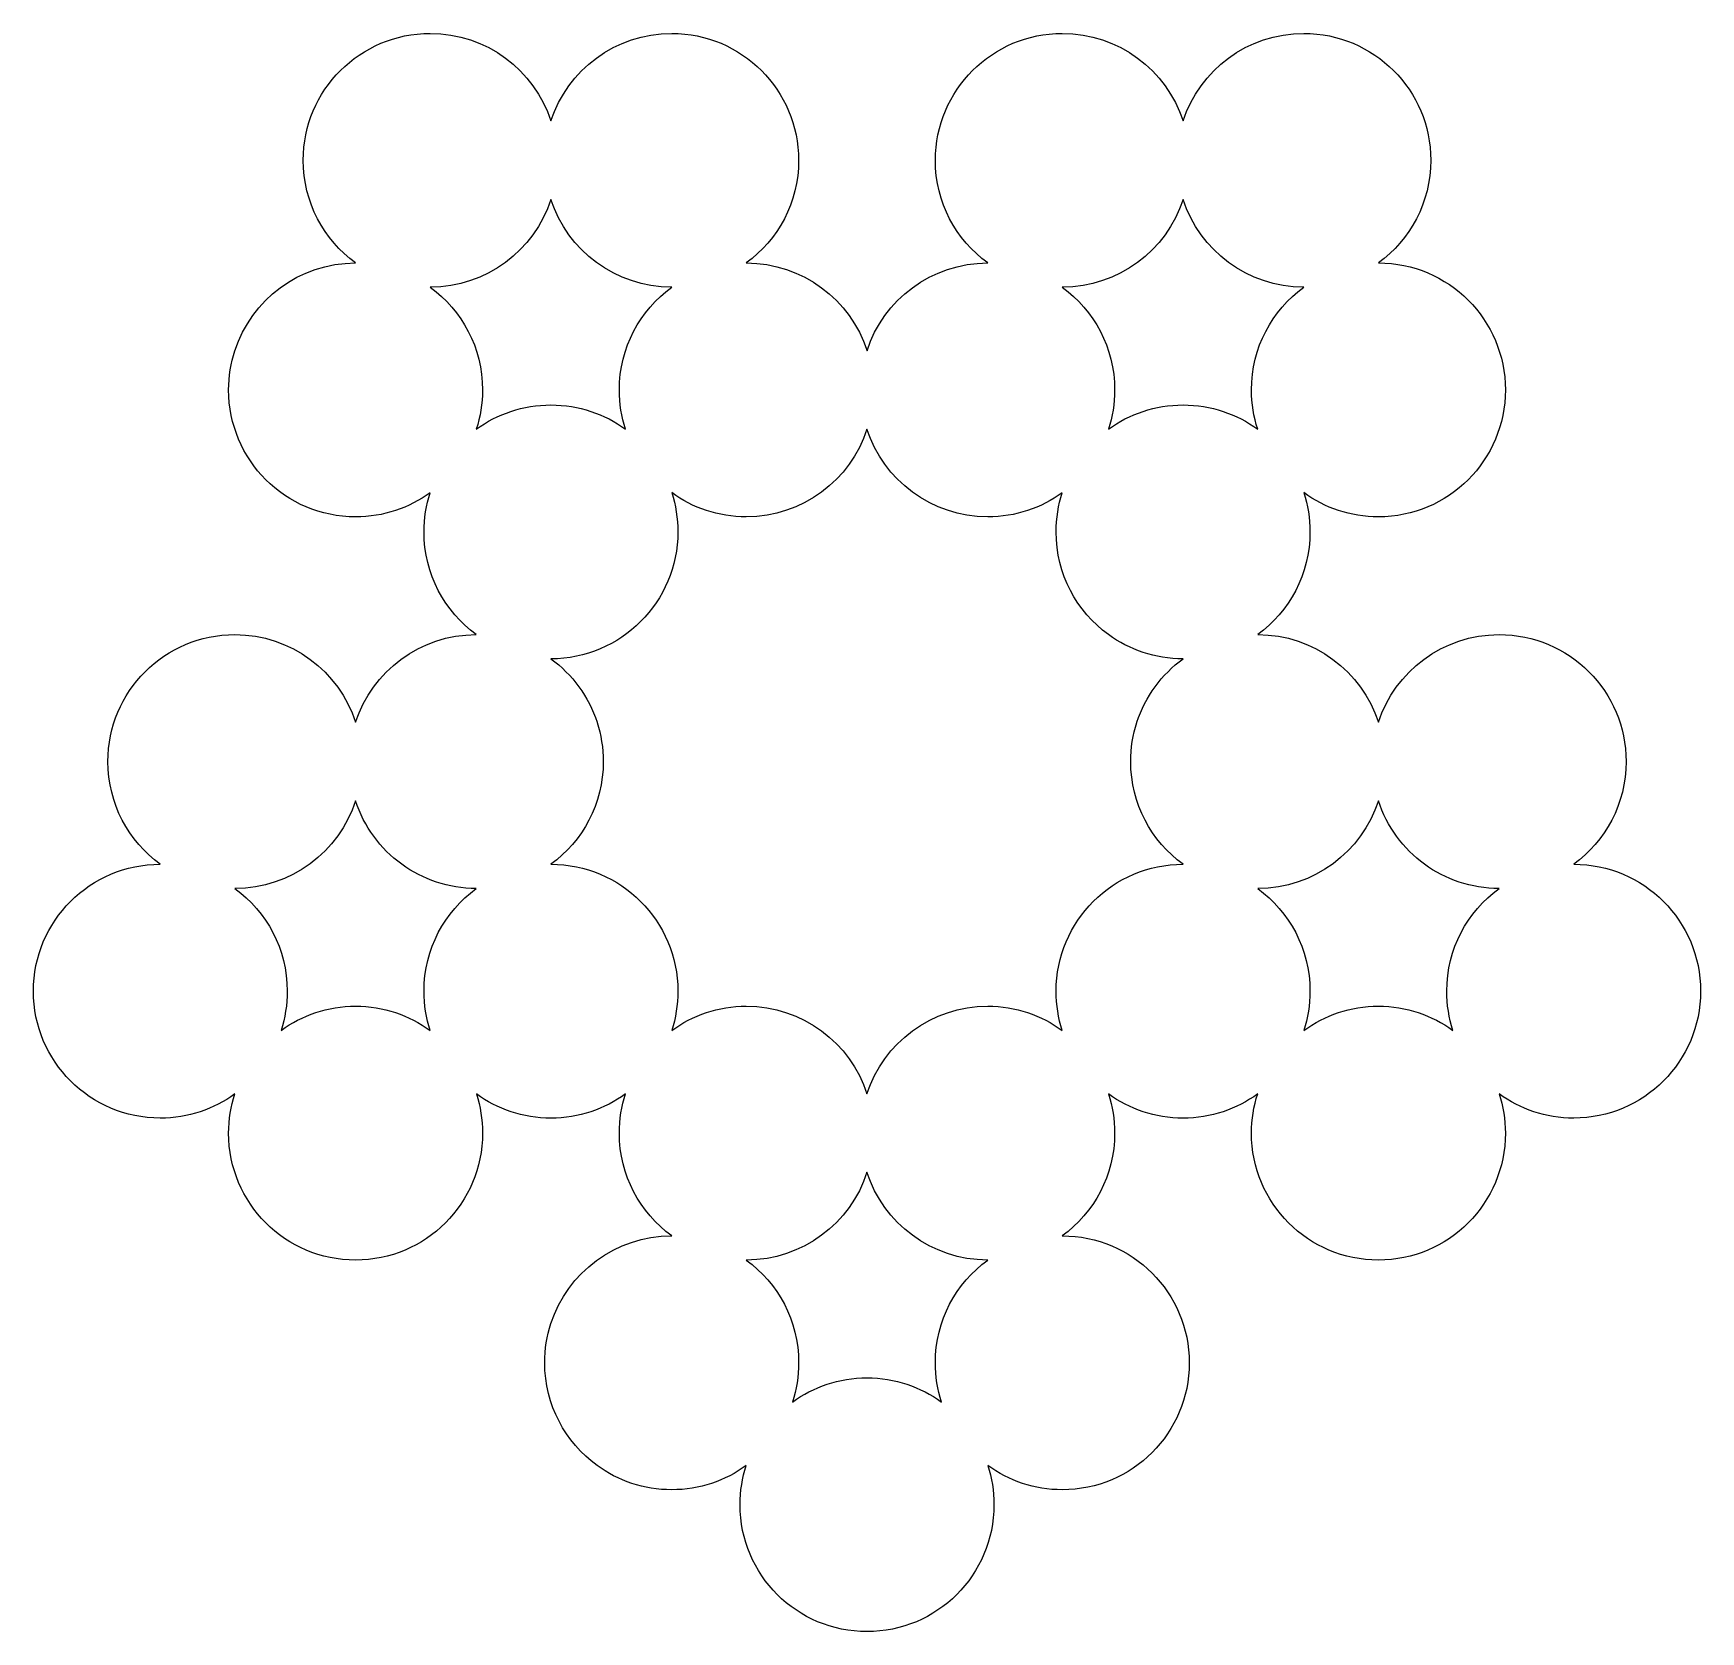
# Model space of a CAD drawing. Header units: centimetres. Extents: x -8.7 to 8.7, y -8.3 to 8.4.
import ezdxf

# ---------------------------------------------------------------- set-up
doc = ezdxf.new("R2010")
doc.units = ezdxf.units.CM
doc.header["$MEASUREMENT"] = 0
doc.layers.add('Layer 1', color=7, linetype='Continuous')

msp = doc.modelspace()

# ---------------------------------------------------------------- linework, layer by layer
at = {"layer": 'Layer 1'}
for points, knots in [([(-4.57481, 8.403), (-5.30904, 8.403), (-5.90434, 7.8077), (-5.90434, 7.07347), (-5.90434, 7.07347), (-5.90434, 6.63135), (-5.68819, 6.24031), (-5.35616, 5.9986), (-5.35616, 5.9986), (-5.94694, 5.9986), (-6.44724, 5.61306), (-6.62037, 5.08), (-6.62037, 5.08), (-6.62037, 5.08), (-6.62037, 5.07917), (-6.62037, 5.07917), (-6.62037, 5.07917), (-6.66225, 4.94995), (-6.68569, 4.81224), (-6.68569, 4.66907), (-6.68569, 4.66907), (-6.68569, 3.93484), (-6.09039, 3.33954), (-5.35616, 3.33954), (-5.35616, 3.33954), (-5.06422, 3.33954), (-4.79412, 3.43302), (-4.57481, 3.59255), (-4.57481, 3.59255), (-4.61669, 3.46333), (-4.6393, 3.32562), (-4.6393, 3.18245), (-4.6393, 3.18245), (-4.6393, 2.7404), (-4.42389, 2.34929), (-4.09194, 2.10758), (-4.09194, 2.10758), (-4.09194, 2.10758), (-4.09194, 2.10675), (-4.09194, 2.10675), (-4.09194, 2.10675), (-4.68272, 2.10675), (-5.18302, 1.72121), (-5.35615, 1.18815), (-5.35615, 1.18815), (-5.52933, 1.72111), (-6.02965, 2.10675), (-6.62036, 2.10675), (-6.62036, 2.10675), (-7.35459, 2.10675), (-7.94989, 1.51145), (-7.94989, 0.77722), (-7.94989, 0.77722), (-7.94989, 0.3351), (-7.73374, -0.05594), (-7.40171, -0.29765), (-7.40171, -0.29765), (-7.40171, -0.29765), (-7.40171, -0.29848), (-7.40171, -0.29848), (-7.40171, -0.29848), (-8.13594, -0.29848), (-8.73124, -0.89295), (-8.73124, -1.62718), (-8.73124, -1.62718), (-8.73124, -2.36141), (-8.13594, -2.95671), (-7.40171, -2.95671), (-7.40171, -2.95671), (-7.10977, -2.95671), (-6.83967, -2.86323), (-6.62036, -2.7037), (-6.62036, -2.7037), (-6.66224, -2.83292), (-6.68568, -2.97063), (-6.68568, -3.1138), (-6.68568, -3.1138), (-6.68568, -3.84803), (-6.09038, -4.44333), (-5.35615, -4.44333), (-5.35615, -4.44333), (-4.62192, -4.44333), (-4.02662, -3.84803), (-4.02662, -3.1138), (-4.02662, -3.1138), (-4.02662, -2.97062), (-4.04923, -2.83292), (-4.09111, -2.7037), (-4.09111, -2.7037), (-3.87187, -2.86306), (-3.60236, -2.95671), (-3.31059, -2.95671), (-3.31059, -2.95671), (-3.01841, -2.95671), (-2.74782, -2.86264), (-2.52842, -2.70288), (-2.52842, -2.70288), (-2.57051, -2.83239), (-2.59374, -2.97027), (-2.59374, -3.11381), (-2.59374, -3.11381), (-2.59374, -3.55597), (-2.37764, -3.94781), (-2.04556, -4.18951), (-2.04556, -4.18951), (-2.63634, -4.18951), (-3.13747, -4.57505), (-3.3106, -5.10811), (-3.3106, -5.10811), (-3.3106, -5.10811), (-3.3106, -5.10894), (-3.3106, -5.10894), (-3.3106, -5.10894), (-3.35248, -5.23816), (-3.37509, -5.37587), (-3.37509, -5.51904), (-3.37509, -5.51904), (-3.37509, -5.96116), (-3.15894, -6.3522), (-2.82691, -6.59391), (-2.82691, -6.59391), (-2.82691, -6.59391), (-2.82691, -6.59474), (-2.82691, -6.59474), (-2.82691, -6.59474), (-2.6076, -6.75427), (-2.33751, -6.84857), (-2.04556, -6.84857), (-2.04556, -6.84857), (-1.75362, -6.84857), (-1.48352, -6.75426), (-1.26421, -6.59474), (-1.26421, -6.59474), (-1.30617, -6.72407), (-1.32953, -6.86236), (-1.32953, -7.00567), (-1.32953, -7.00567), (-1.32953, -7.7399), (-0.73423, -8.33438), (0, -8.33438), (0, -8.33438), (0.73423, -8.33438), (1.32953, -7.73991), (1.32953, -7.00568), (1.32953, -7.00568), (1.32953, -6.86246), (1.30695, -6.724), (1.26504, -6.59475), (1.26504, -6.59475), (1.48425, -6.75404), (1.75386, -6.84858), (2.04556, -6.84858), (2.04556, -6.84858), (2.77979, -6.84858), (3.37509, -6.25328), (3.37509, -5.51905), (3.37509, -5.51905), (3.37509, -4.78482), (2.77979, -4.18952), (2.04556, -4.18952), (2.04556, -4.18952), (2.37765, -3.94782), (2.59374, -3.55599), (2.59374, -3.11382), (2.59374, -3.11382), (2.59374, -2.97064), (2.57113, -2.83294), (2.52925, -2.70372), (2.52925, -2.70372), (2.74849, -2.86308), (3.01883, -2.95673), (3.3106, -2.95673), (3.3106, -2.95673), (3.60278, -2.95673), (3.87254, -2.86266), (4.09195, -2.7029), (4.09195, -2.7029), (4.04986, -2.83241), (4.02663, -2.97029), (4.02663, -3.11383), (4.02663, -3.11383), (4.02663, -3.84806), (4.62193, -4.44336), (5.35616, -4.44336), (5.35616, -4.44336), (6.09039, -4.44336), (6.68569, -3.84806), (6.68569, -3.11383), (6.68569, -3.11383), (6.68569, -2.97038), (6.66241, -2.83233), (6.62037, -2.7029), (6.62037, -2.7029), (6.83975, -2.8626), (7.1096, -2.95673), (7.40172, -2.95673), (7.40172, -2.95673), (8.13595, -2.95673), (8.73125, -2.36143), (8.73125, -1.6272), (8.73125, -1.6272), (8.73125, -0.89297), (8.13595, -0.2985), (7.40172, -0.2985), (7.40172, -0.2985), (7.73397, -0.05682), (7.9499, 0.33491), (7.9499, 0.7772), (7.9499, 0.7772), (7.9499, 1.51143), (7.3546, 2.10673), (6.62037, 2.10673), (6.62037, 2.10673), (6.02993, 2.10673), (5.52957, 1.72154), (5.35616, 1.18896), (5.35616, 1.18896), (5.18281, 1.72164), (4.68246, 2.10673), (4.09195, 2.10673), (4.09195, 2.10673), (4.42411, 2.34842), (4.63931, 2.7402), (4.63931, 3.18243), (4.63931, 3.18243), (4.63931, 3.32588), (4.61686, 3.46393), (4.57482, 3.59336), (4.57482, 3.59336), (4.7942, 3.43366), (5.06405, 3.33953), (5.35617, 3.33953), (5.35617, 3.33953), (6.0904, 3.33953), (6.6857, 3.93483), (6.6857, 4.66906), (6.6857, 4.66906), (6.6857, 5.40329), (6.0904, 5.99859), (5.35617, 5.99859), (5.35617, 5.99859), (5.6882, 6.24029), (5.90435, 6.63134), (5.90435, 7.07346), (5.90435, 7.07346), (5.90435, 7.80769), (5.30905, 8.40299), (4.57482, 8.40299), (4.57482, 8.40299), (3.9842, 8.40299), (3.48387, 8.01805), (3.31061, 7.48522), (3.31061, 7.48522), (3.13743, 8.01818), (2.63628, 8.40299), (2.04557, 8.40299), (2.04557, 8.40299), (1.31134, 8.40299), (0.71604, 7.80769), (0.71604, 7.07346), (0.71604, 7.07346), (0.71604, 6.63134), (0.93219, 6.2403), (1.26422, 5.99859), (1.26422, 5.99859), (0.67344, 5.99859), (0.17314, 5.61305), (0.00001, 5.07999), (0.00001, 5.07999), (-0.17312, 5.61305), (-0.67342, 5.99859), (-1.2642, 5.99859), (-1.2642, 5.99859), (-0.93217, 6.24029), (-0.71602, 6.63134), (-0.71602, 7.07346), (-0.71602, 7.07346), (-0.71602, 7.80769), (-1.31132, 8.40299), (-2.04555, 8.40299), (-2.04555, 8.40299), (-2.63626, 8.40299), (-3.1374, 8.01818), (-3.31059, 7.48522), (-3.31059, 7.48522), (-3.48385, 8.01805), (-3.98418, 8.40299), (-4.5748, 8.40299), (-4.5748, 8.40299), (-4.5748, 8.40299), (-4.57481, 8.403), (-4.57481, 8.403)], [0, 0, 0, 0, 0.01351351, 0.01351351, 0.01351351, 0.01351351, 0.02702703, 0.02702703, 0.02702703, 0.02702703, 0.04054054, 0.04054054, 0.04054054, 0.04054054, 0.05405405, 0.05405405, 0.05405405, 0.05405405, 0.06756757, 0.06756757, 0.06756757, 0.06756757, 0.08108108, 0.08108108, 0.08108108, 0.08108108, 0.09459459, 0.09459459, 0.09459459, 0.09459459, 0.10810811, 0.10810811, 0.10810811, 0.10810811, 0.12162162, 0.12162162, 0.12162162, 0.12162162, 0.13513514, 0.13513514, 0.13513514, 0.13513514, 0.14864865, 0.14864865, 0.14864865, 0.14864865, 0.16216216, 0.16216216, 0.16216216, 0.16216216, 0.17567568, 0.17567568, 0.17567568, 0.17567568, 0.18918919, 0.18918919, 0.18918919, 0.18918919, 0.2027027, 0.2027027, 0.2027027, 0.2027027, 0.21621622, 0.21621622, 0.21621622, 0.21621622, 0.22972973, 0.22972973, 0.22972973, 0.22972973, 0.24324324, 0.24324324, 0.24324324, 0.24324324, 0.25675676, 0.25675676, 0.25675676, 0.25675676, 0.27027027, 0.27027027, 0.27027027, 0.27027027, 0.28378378, 0.28378378, 0.28378378, 0.28378378, 0.2972973, 0.2972973, 0.2972973, 0.2972973, 0.31081081, 0.31081081, 0.31081081, 0.31081081, 0.32432432, 0.32432432, 0.32432432, 0.32432432, 0.33783784, 0.33783784, 0.33783784, 0.33783784, 0.35135135, 0.35135135, 0.35135135, 0.35135135, 0.36486486, 0.36486486, 0.36486486, 0.36486486, 0.37837838, 0.37837838, 0.37837838, 0.37837838, 0.39189189, 0.39189189, 0.39189189, 0.39189189, 0.40540541, 0.40540541, 0.40540541, 0.40540541, 0.41891892, 0.41891892, 0.41891892, 0.41891892, 0.43243243, 0.43243243, 0.43243243, 0.43243243, 0.44594595, 0.44594595, 0.44594595, 0.44594595, 0.45945946, 0.45945946, 0.45945946, 0.45945946, 0.47297297, 0.47297297, 0.47297297, 0.47297297, 0.48648649, 0.48648649, 0.48648649, 0.48648649, 0.5, 0.5, 0.5, 0.5, 0.51351351, 0.51351351, 0.51351351, 0.51351351, 0.52702703, 0.52702703, 0.52702703, 0.52702703, 0.54054054, 0.54054054, 0.54054054, 0.54054054, 0.55405405, 0.55405405, 0.55405405, 0.55405405, 0.56756757, 0.56756757, 0.56756757, 0.56756757, 0.58108108, 0.58108108, 0.58108108, 0.58108108, 0.59459459, 0.59459459, 0.59459459, 0.59459459, 0.60810811, 0.60810811, 0.60810811, 0.60810811, 0.62162162, 0.62162162, 0.62162162, 0.62162162, 0.63513514, 0.63513514, 0.63513514, 0.63513514, 0.64864865, 0.64864865, 0.64864865, 0.64864865, 0.66216216, 0.66216216, 0.66216216, 0.66216216, 0.67567568, 0.67567568, 0.67567568, 0.67567568, 0.68918919, 0.68918919, 0.68918919, 0.68918919, 0.7027027, 0.7027027, 0.7027027, 0.7027027, 0.71621622, 0.71621622, 0.71621622, 0.71621622, 0.72972973, 0.72972973, 0.72972973, 0.72972973, 0.74324324, 0.74324324, 0.74324324, 0.74324324, 0.75675676, 0.75675676, 0.75675676, 0.75675676, 0.77027027, 0.77027027, 0.77027027, 0.77027027, 0.78378378, 0.78378378, 0.78378378, 0.78378378, 0.7972973, 0.7972973, 0.7972973, 0.7972973, 0.81081081, 0.81081081, 0.81081081, 0.81081081, 0.82432432, 0.82432432, 0.82432432, 0.82432432, 0.83783784, 0.83783784, 0.83783784, 0.83783784, 0.85135135, 0.85135135, 0.85135135, 0.85135135, 0.86486486, 0.86486486, 0.86486486, 0.86486486, 0.87837838, 0.87837838, 0.87837838, 0.87837838, 0.89189189, 0.89189189, 0.89189189, 0.89189189, 0.90540541, 0.90540541, 0.90540541, 0.90540541, 0.91891892, 0.91891892, 0.91891892, 0.91891892, 0.93243243, 0.93243243, 0.93243243, 0.93243243, 0.94594595, 0.94594595, 0.94594595, 0.94594595, 0.95945946, 0.95945946, 0.95945946, 0.95945946, 0.97297297, 0.97297297, 0.97297297, 0.97297297, 1, 1, 1, 1]), ([(-3.3106, 6.66254), (-3.13742, 6.12958), (-2.63627, 5.74477), (-2.04556, 5.74477), (-2.04556, 5.74477), (-2.37781, 5.50309), (-2.59374, 5.11136), (-2.59374, 4.66907), (-2.59374, 4.66907), (-2.59374, 4.52525), (-2.57067, 4.38703), (-2.52842, 4.25731), (-2.52842, 4.25731), (-2.74782, 4.41707), (-3.01841, 4.51197), (-3.31059, 4.51197), (-3.31059, 4.51197), (-3.60277, 4.51197), (-3.87253, 4.41707), (-4.09194, 4.25731), (-4.09194, 4.25731), (-4.0497, 4.38703), (-4.02662, 4.52525), (-4.02662, 4.66907), (-4.02662, 4.66907), (-4.02662, 5.11136), (-4.24255, 5.50308), (-4.5748, 5.74477), (-4.5748, 5.74477), (-3.98418, 5.74477), (-3.48385, 6.12971), (-3.31059, 6.66254), (-3.31059, 6.66254), (-3.31059, 6.66254), (-3.3106, 6.66254), (-3.3106, 6.66254)], [0, 0, 0, 0, 0.1, 0.1, 0.1, 0.1, 0.2, 0.2, 0.2, 0.2, 0.3, 0.3, 0.3, 0.3, 0.4, 0.4, 0.4, 0.4, 0.5, 0.5, 0.5, 0.5, 0.6, 0.6, 0.6, 0.6, 0.7, 0.7, 0.7, 0.7, 0.8, 0.8, 0.8, 0.8, 1, 1, 1, 1]), ([(3.3106, 6.66254), (3.48386, 6.12971), (3.98419, 5.74477), (4.57481, 5.74477), (4.57481, 5.74477), (4.24256, 5.50309), (4.02663, 5.11136), (4.02663, 4.66907), (4.02663, 4.66907), (4.02663, 4.52525), (4.0497, 4.38703), (4.09195, 4.25731), (4.09195, 4.25731), (3.87255, 4.41707), (3.60278, 4.51197), (3.3106, 4.51197), (3.3106, 4.51197), (3.01842, 4.51197), (2.74783, 4.41707), (2.52843, 4.25731), (2.52843, 4.25731), (2.57067, 4.38703), (2.59375, 4.52525), (2.59375, 4.66907), (2.59375, 4.66907), (2.59375, 5.11136), (2.37782, 5.50308), (2.04557, 5.74477), (2.04557, 5.74477), (2.63628, 5.74477), (3.13742, 6.12958), (3.31061, 6.66254), (3.31061, 6.66254), (3.31061, 6.66254), (3.3106, 6.66254), (3.3106, 6.66254)], [0, 0, 0, 0, 0.1, 0.1, 0.1, 0.1, 0.2, 0.2, 0.2, 0.2, 0.3, 0.3, 0.3, 0.3, 0.4, 0.4, 0.4, 0.4, 0.5, 0.5, 0.5, 0.5, 0.6, 0.6, 0.6, 0.6, 0.7, 0.7, 0.7, 0.7, 0.8, 0.8, 0.8, 0.8, 1, 1, 1, 1]), ([(0, 4.25896), (0.1729, 3.72551), (0.67315, 3.33953), (1.26421, 3.33953), (1.26421, 3.33953), (1.55615, 3.33953), (1.82625, 3.43301), (2.04556, 3.59254), (2.04556, 3.59254), (2.00368, 3.46332), (1.98107, 3.32561), (1.98107, 3.18244), (1.98107, 3.18244), (1.98107, 2.74039), (2.19648, 2.34928), (2.52843, 2.10757), (2.52843, 2.10757), (2.52843, 2.10757), (2.52843, 2.10674), (2.52843, 2.10674), (2.52843, 2.10674), (2.74777, 1.94715), (3.01859, 1.85291), (3.3106, 1.85291), (3.3106, 1.85291), (3.0863, 1.68963), (2.91443, 1.45763), (2.82691, 1.18814), (2.82691, 1.18814), (2.82691, 1.18814), (2.82691, 1.18731), (2.82691, 1.18731), (2.82691, 1.18731), (2.78503, 1.05809), (2.76242, 0.92038), (2.76242, 0.77721), (2.76242, 0.77721), (2.76242, 0.33509), (2.97857, -0.05595), (3.3106, -0.29766), (3.3106, -0.29766), (3.3106, -0.29766), (3.3106, -0.29849), (3.3106, -0.29849), (3.3106, -0.29849), (2.57637, -0.29849), (1.98107, -0.89296), (1.98107, -1.62719), (1.98107, -1.62719), (1.98107, -1.77071), (2.00348, -1.90946), (2.04556, -2.03895), (2.04556, -2.03895), (1.82618, -1.87925), (1.55633, -1.78429), (1.26421, -1.78429), (1.26421, -1.78429), (0.67343, -1.78429), (0.17313, -2.16983), (0, -2.70289), (0, -2.70289), (-0.17313, -2.16983), (-0.67343, -1.78429), (-1.26421, -1.78429), (-1.26421, -1.78429), (-1.55633, -1.78429), (-1.82618, -1.87925), (-2.04556, -2.03895), (-2.04556, -2.03895), (-2.00348, -1.90946), (-1.98107, -1.77071), (-1.98107, -1.62719), (-1.98107, -1.62719), (-1.98107, -0.89296), (-2.57637, -0.29849), (-3.3106, -0.29849), (-3.3106, -0.29849), (-2.97835, -0.05681), (-2.76242, 0.33492), (-2.76242, 0.77721), (-2.76242, 0.77721), (-2.76242, 0.92039), (-2.78503, 1.05809), (-2.82691, 1.18731), (-2.82691, 1.18731), (-2.82699, 1.18756), (-2.82683, 1.18789), (-2.82691, 1.18814), (-2.82691, 1.18814), (-2.91443, 1.45763), (-3.0863, 1.68963), (-3.3106, 1.85291), (-3.3106, 1.85291), (-2.57637, 1.85291), (-1.98107, 2.44821), (-1.98107, 3.18244), (-1.98107, 3.18244), (-1.98107, 3.32589), (-2.00352, 3.46394), (-2.04556, 3.59337), (-2.04556, 3.59337), (-1.82618, 3.43367), (-1.55633, 3.33954), (-1.26421, 3.33954), (-1.26421, 3.33954), (-0.67315, 3.33954), (-0.1729, 3.72552), (0, 4.25897), (0, 4.25897), (0, 4.25897), (0, 4.25896), (0, 4.25896)], [0, 0, 0, 0, 0.03448276, 0.03448276, 0.03448276, 0.03448276, 0.06896552, 0.06896552, 0.06896552, 0.06896552, 0.10344828, 0.10344828, 0.10344828, 0.10344828, 0.13793103, 0.13793103, 0.13793103, 0.13793103, 0.17241379, 0.17241379, 0.17241379, 0.17241379, 0.20689655, 0.20689655, 0.20689655, 0.20689655, 0.24137931, 0.24137931, 0.24137931, 0.24137931, 0.27586207, 0.27586207, 0.27586207, 0.27586207, 0.31034483, 0.31034483, 0.31034483, 0.31034483, 0.34482759, 0.34482759, 0.34482759, 0.34482759, 0.37931034, 0.37931034, 0.37931034, 0.37931034, 0.4137931, 0.4137931, 0.4137931, 0.4137931, 0.44827586, 0.44827586, 0.44827586, 0.44827586, 0.48275862, 0.48275862, 0.48275862, 0.48275862, 0.51724138, 0.51724138, 0.51724138, 0.51724138, 0.55172414, 0.55172414, 0.55172414, 0.55172414, 0.5862069, 0.5862069, 0.5862069, 0.5862069, 0.62068966, 0.62068966, 0.62068966, 0.62068966, 0.65517241, 0.65517241, 0.65517241, 0.65517241, 0.68965517, 0.68965517, 0.68965517, 0.68965517, 0.72413793, 0.72413793, 0.72413793, 0.72413793, 0.75862069, 0.75862069, 0.75862069, 0.75862069, 0.79310345, 0.79310345, 0.79310345, 0.79310345, 0.82758621, 0.82758621, 0.82758621, 0.82758621, 0.86206897, 0.86206897, 0.86206897, 0.86206897, 0.89655172, 0.89655172, 0.89655172, 0.89655172, 0.93103448, 0.93103448, 0.93103448, 0.93103448, 1, 1, 1, 1]), ([(-5.35616, 0.36628), (-5.26864, 0.09679), (-5.09759, -0.13438), (-4.8733, -0.29766), (-4.8733, -0.29766), (-4.8733, -0.29766), (-4.8733, -0.29849), (-4.8733, -0.29849), (-4.8733, -0.29849), (-4.87312, -0.29862), (-4.87265, -0.29836), (-4.87247, -0.29849), (-4.87247, -0.29849), (-4.65326, -0.45778), (-4.38365, -0.55232), (-4.09195, -0.55232), (-4.09195, -0.55232), (-4.4239, -0.79403), (-4.63931, -1.18514), (-4.63931, -1.62719), (-4.63931, -1.62719), (-4.63931, -1.77071), (-4.6169, -1.90946), (-4.57482, -2.03895), (-4.57482, -2.03895), (-4.7942, -1.87925), (-5.06405, -1.78429), (-5.35617, -1.78429), (-5.35617, -1.78429), (-5.64787, -1.78429), (-5.91748, -1.87884), (-6.13669, -2.03812), (-6.13669, -2.03812), (-6.09478, -1.90887), (-6.0722, -1.77041), (-6.0722, -1.62719), (-6.0722, -1.62719), (-6.0722, -1.18507), (-6.28835, -0.79403), (-6.62038, -0.55232), (-6.62038, -0.55232), (-6.02967, -0.55232), (-5.52935, -0.16668), (-5.35617, 0.36628), (-5.35617, 0.36628), (-5.35617, 0.36628), (-5.35616, 0.36628), (-5.35616, 0.36628)], [0, 0, 0, 0, 0.07692308, 0.07692308, 0.07692308, 0.07692308, 0.15384615, 0.15384615, 0.15384615, 0.15384615, 0.23076923, 0.23076923, 0.23076923, 0.23076923, 0.30769231, 0.30769231, 0.30769231, 0.30769231, 0.38461538, 0.38461538, 0.38461538, 0.38461538, 0.46153846, 0.46153846, 0.46153846, 0.46153846, 0.53846154, 0.53846154, 0.53846154, 0.53846154, 0.61538462, 0.61538462, 0.61538462, 0.61538462, 0.69230769, 0.69230769, 0.69230769, 0.69230769, 0.76923077, 0.76923077, 0.76923077, 0.76923077, 0.84615385, 0.84615385, 0.84615385, 0.84615385, 1, 1, 1, 1]), ([(5.35616, 0.36628), (5.4437, 0.09687), (5.61478, -0.13442), (5.83902, -0.29766), (5.83902, -0.29766), (5.83902, -0.29766), (5.83902, -0.29849), (5.83902, -0.29849), (5.83902, -0.29849), (6.05833, -0.45802), (6.32842, -0.55232), (6.62037, -0.55232), (6.62037, -0.55232), (6.28834, -0.79402), (6.07219, -1.18507), (6.07219, -1.62719), (6.07219, -1.62719), (6.07219, -1.77041), (6.09477, -1.90887), (6.13668, -2.03812), (6.13668, -2.03812), (5.91747, -1.87883), (5.64786, -1.78429), (5.35616, -1.78429), (5.35616, -1.78429), (5.06404, -1.78429), (4.79419, -1.87925), (4.57481, -2.03895), (4.57481, -2.03895), (4.61689, -1.90946), (4.6393, -1.77071), (4.6393, -1.62719), (4.6393, -1.62719), (4.6393, -1.18514), (4.42389, -0.79403), (4.09194, -0.55232), (4.09194, -0.55232), (4.68272, -0.55232), (5.18302, -0.16678), (5.35615, 0.36628), (5.35615, 0.36628), (5.35615, 0.36628), (5.35616, 0.36628), (5.35616, 0.36628)], [0, 0, 0, 0, 0.08333333, 0.08333333, 0.08333333, 0.08333333, 0.16666667, 0.16666667, 0.16666667, 0.16666667, 0.25, 0.25, 0.25, 0.25, 0.33333333, 0.33333333, 0.33333333, 0.33333333, 0.41666667, 0.41666667, 0.41666667, 0.41666667, 0.5, 0.5, 0.5, 0.5, 0.58333333, 0.58333333, 0.58333333, 0.58333333, 0.66666667, 0.66666667, 0.66666667, 0.66666667, 0.75, 0.75, 0.75, 0.75, 0.83333333, 0.83333333, 0.83333333, 0.83333333, 1, 1, 1, 1]), ([(0, -3.52392), (0.1729, -4.05737), (0.67315, -4.44335), (1.26421, -4.44335), (1.26421, -4.44335), (0.93212, -4.68505), (0.71603, -5.07688), (0.71603, -5.51905), (0.71603, -5.51905), (0.71603, -5.6625), (0.73931, -5.80055), (0.78135, -5.92998), (0.78135, -5.92998), (0.56197, -5.77028), (0.29212, -5.67615), (0, -5.67615), (0, -5.67615), (-0.29212, -5.67615), (-0.56197, -5.77029), (-0.78135, -5.92998), (-0.78135, -5.92998), (-0.73931, -5.80054), (-0.71603, -5.6625), (-0.71603, -5.51905), (-0.71603, -5.51905), (-0.71603, -5.07689), (-0.93213, -4.68505), (-1.26421, -4.44335), (-1.26421, -4.44335), (-0.67315, -4.44335), (-0.1729, -4.05737), (0, -3.52392)], [0, 0, 0, 0, 0.11111111, 0.11111111, 0.11111111, 0.11111111, 0.22222222, 0.22222222, 0.22222222, 0.22222222, 0.33333333, 0.33333333, 0.33333333, 0.33333333, 0.44444444, 0.44444444, 0.44444444, 0.44444444, 0.55555556, 0.55555556, 0.55555556, 0.55555556, 0.66666667, 0.66666667, 0.66666667, 0.66666667, 0.77777778, 0.77777778, 0.77777778, 0.77777778, 1, 1, 1, 1])]:
    msp.add_open_spline(points, degree=3, knots=knots, dxfattribs=at)

doc.saveas('drawing.dxf')
